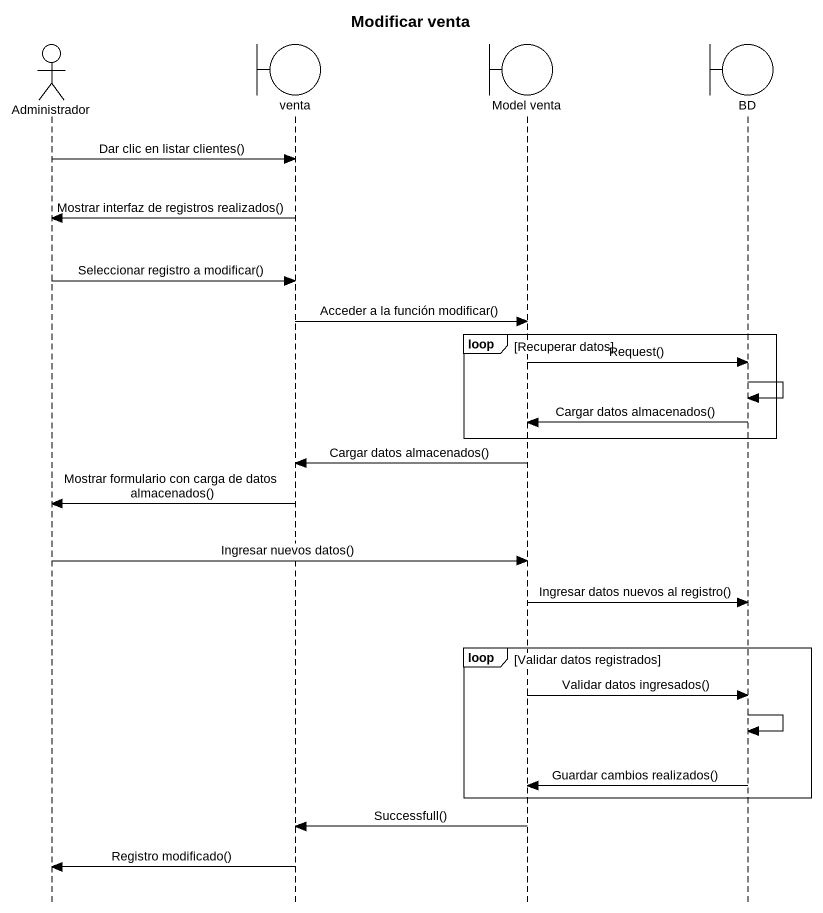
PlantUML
@startuml
title Modificar venta
hide footbox
actor Administrador
boundary venta
boundary "Model venta" as Model_venta
boundary BD

Administrador -> venta : Dar clic en listar clientes()
venta -> Administrador : Mostrar interfaz de registros realizados()
Administrador -> venta : Seleccionar registro a modificar()
venta -> Model_venta : Acceder a la función modificar()
loop Recuperar datos
  Model_venta -> BD : Request()
  BD -> BD
  BD -> Model_venta : Cargar datos almacenados()
end
Model_venta -> venta : Cargar datos almacenados()
venta -> Administrador : Mostrar formulario con carga de datos almacenados()
Administrador -> Model_venta : Ingresar nuevos datos()
Model_venta -> BD : Ingresar datos nuevos al registro()
loop Validar datos registrados
  Model_venta -> BD : Validar datos ingresados()
  BD -> BD
  BD -> Model_venta : Guardar cambios realizados()
end
Model_venta -> venta : Successfull()
venta -> Administrador : Registro modificado()
@enduml
